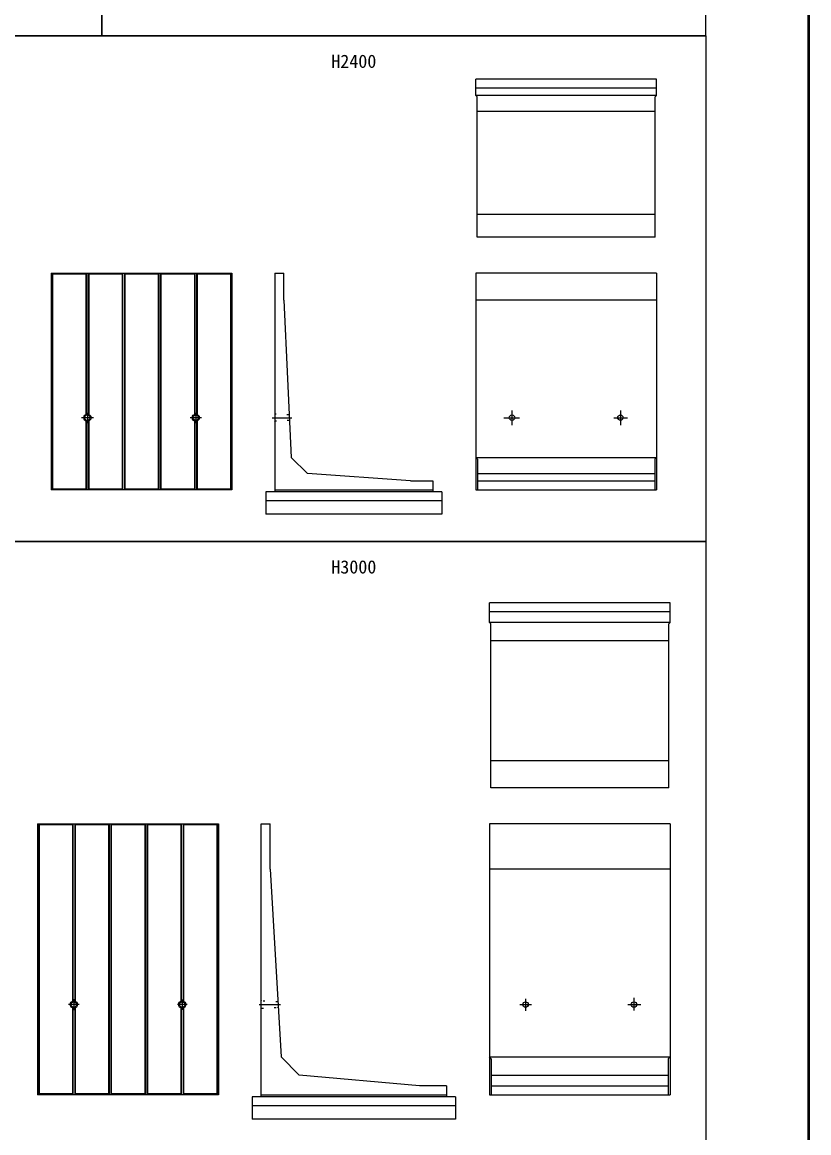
# Model space of a CAD drawing. Units: millimetres, scale not verified. Extents: x -67200 to 67200, y -23760 to 23760.
# Drawn here: x -10306 to -1600, y -1245 to 11055 of the extents above; entities that cross this region are included whole.
import ezdxf
from ezdxf.enums import TextEntityAlignment as Align

# ---------------------------------------------------------------- set-up
doc = ezdxf.new("R2010")
doc.units = ezdxf.units.MM
doc.header["$LTSCALE"] = 80
doc.linetypes.add('CHAIN1', pattern=[8, 5, -1, 1, -1])
doc.linetypes.add('DOTTED', pattern=[1.75, 0.25, -1.5])
for name, color, linetype, lineweight in [('0-0_CENTER', 7, 'CHAIN1', 25), ('0-4_HYO', 3, 'Continuous', 25), ('0-6_OUTLINE', 1, 'Continuous', 25), ('0-7_OUTLINE2', 4, 'DOTTED', 25), ('0-8_TXT', 7, 'Continuous', 25), ('0-9_WAKU', 3, 'Continuous', 25)]:
    doc.layers.add(name, color=color, linetype=linetype, lineweight=lineweight)
doc.styles.add('ＭＳ ゴシック', font='')
doc.styles.get('ＭＳ ゴシック').set_extended_font_data('MS Gothic')

msp = doc.modelspace()

# ---------------------------------------------------------------- linework, layer by layer
at = {"layer": '0-0_CENTER'}
for p, q in [((-9515.24, 6675.13), (-9648.06, 6675.13)), ((-9585.07, 6730.62), (-9585.07, 6613.78)), ((-8321.97, 6675.13), (-8448.59, 6675.13)), ((-8385.07, 6729.91), (-8385.07, 6615.3)), ((-7539.38, 6675.13), (-7323.28, 6675.13)), ((-4975.58, 6675.13), (-4803.58, 6675.13)), ((-4885.07, 6754.77), (-4885.07, 6590.79)), ((-3756.73, 6675.13), (-3607.3, 6675.13)), ((-3685.07, 6753.48), (-3685.07, 6590.85)), ((-3535.07, 248.02), (-3535.07, 110.97)), ((-9677.09, 175.13), (-9794.45, 175.13)), ((-9735.07, 234.04), (-9735.07, 113.26)), ((-8479.15, 175.13), (-8587.59, 175.13)), ((-8535.07, 230.69), (-8535.07, 115.33)), ((-7682.74, 175.13), (-7448.62, 175.13)), ((-4799.54, 175.13), (-4668.87, 175.13)), ((-4735.07, 238.7), (-4735.07, 104.43)), ((-3602.86, 175.13), (-3459.26, 175.13))]:
    msp.add_line(p, q, dxfattribs=at)
at = {"layer": '0-4_HYO'}
for points in [[(-16110.07, 10905.13), (-9425.07, 10905.13), (-9425.07, 15605.13), (-16110.07, 15605.13)], [(-9425.07, 10905.13), (-2740.07, 10905.13), (-2740.07, 15605.13), (-9425.07, 15605.13)], [(-10535.07, 5305.13), (-2735.07, 5305.13), (-2735.07, 10905.13), (-10535.07, 10905.13)], [(-10535.07, -1394.87), (-2735.07, -1394.87), (-2735.07, 5305.13), (-10535.07, 5305.13)]]:
    msp.add_lwpolyline(points, close=True, dxfattribs=at)
at = {"layer": '0-6_OUTLINE'}
for p, q in [((-3285.07, 10425.13), (-5285.07, 10425.13)), ((-3285.07, 10245.13), (-3285.07, 10425.13)), ((-3285.07, 10325.13), (-5285.07, 10325.13)), ((-3285.07, 10245.13), (-5285.07, 10245.13)), ((-3285.07, 10245.13), (-3300.07, 10230.13)), ((-3300.07, 8675.13), (-3300.07, 10230.13)), ((-3300.07, 10065.13), (-5270.07, 10065.13)), ((-3300.07, 8925.13), (-5270.07, 8925.13)), ((-3300.07, 8675.13), (-5270.07, 8675.13)), ((-9985.07, 8275.13), (-9985.07, 5875.13)), ((-9985.07, 8275.13), (-7985.07, 8275.13)), ((-9975.07, 8275.13), (-9975.07, 5875.13)), ((-9970.07, 8265.13), (-9975.07, 8275.13)), ((-9600.07, 8265.13), (-9595.07, 8275.13)), ((-9600.07, 8265.13), (-9600.07, 6712.21)), ((-9595.07, 8275.13), (-9595.07, 6713.86)), ((-9570.07, 8265.13), (-9570.07, 6712.21)), ((-9200.07, 8265.13), (-9195.07, 8275.13)), ((-9200.07, 8265.13), (-9200.07, 5885.13)), ((-9195.07, 8275.13), (-9195.07, 5875.13)), ((-9175.07, 8275.13), (-9175.07, 5875.13)), ((-9170.07, 8265.13), (-9175.07, 8275.13)), ((-8800.07, 8265.13), (-8795.07, 8275.13)), ((-8800.07, 8265.13), (-8800.07, 5885.13)), ((-8795.07, 8275.13), (-8795.07, 5875.13)), ((-8775.07, 8275.13), (-8775.07, 5875.13)), ((-8770.07, 8265.13), (-8775.07, 8275.13)), ((-8400.07, 8265.13), (-8395.07, 8275.13)), ((-8400.07, 8265.13), (-8400.07, 6712.21)), ((-8395.07, 8275.13), (-8395.07, 6713.86)), ((-8375.07, 8275.13), (-8375.07, 6713.86)), ((-8370.07, 8265.13), (-8375.07, 8275.13)), ((-8000.07, 8265.13), (-8000.07, 5885.13)), ((-7985.07, 8275.13), (-7985.07, 5875.13)), ((-7510.07, 8275.13), (-7410.07, 8275.13)), ((-7510.07, 8275.13), (-7510.07, 5855.13)), ((-7410.07, 7975.13), (-7410.07, 8275.13)), ((-5285.07, 8275.13), (-5285.07, 5875.13)), ((-3285.07, 8275.13), (-5285.07, 8275.13)), ((-3285.07, 8275.13), (-3285.07, 5875.13)), ((-7410.07, 7975.13), (-7330.07, 6235.13)), ((-3285.07, 7975.13), (-5285.07, 7975.13)), ((-9600.07, 6638.05), (-9600.07, 5885.13)), ((-9595.07, 6636.4), (-9595.07, 5875.13)), ((-9575.07, 6636.4), (-9575.07, 5875.13)), ((-9570.07, 6638.05), (-9570.07, 5885.13)), ((-8400.07, 6638.05), (-8400.07, 5885.13)), ((-8395.07, 6636.4), (-8395.07, 5875.13)), ((-8375.07, 6636.4), (-8375.07, 5875.13)), ((-8370.07, 6638.05), (-8370.07, 5885.13)), ((-5265.07, 6215.13), (-5285.07, 6235.13)), ((-5265.07, 6215.13), (-5265.07, 5875.13)), ((-3305.07, 6215.13), (-3305.07, 5875.13)), ((-5265.07, 6055.13), (-3305.07, 6055.13)), ((-6010.07, 5975.13), (-5760.07, 5975.13)), ((-5760.07, 5975.13), (-5760.07, 5855.13)), ((-5265.07, 5975.13), (-3305.07, 5975.13)), ((-7985.07, 5875.13), (-9985.07, 5875.13)), ((-9575.07, 5875.13), (-9570.07, 5885.13)), ((-9175.07, 5875.13), (-9170.07, 5885.13)), ((-8775.07, 5875.13), (-8770.07, 5885.13)), ((-7510.07, 5875.13), (-5760.07, 5875.13)), ((-5660.07, 5855.13), (-5660.07, 5605.13)), ((-5285.07, 5875.13), (-3285.07, 5875.13)), ((-5660.07, 5755.13), (-7610.07, 5755.13)), ((-5660.07, 5605.13), (-7610.07, 5605.13)), ((-3135.07, 4625.13), (-5135.07, 4625.13)), ((-3135.07, 4405.13), (-3135.07, 4625.13)), ((-3135.07, 4525.13), (-5135.07, 4525.13)), ((-3135.07, 4405.13), (-5135.07, 4405.13)), ((-3135.07, 4405.13), (-3150.07, 4390.13)), ((-3150.07, 2575.13), (-3150.07, 4390.13)), ((-3150.07, 4205.13), (-5120.07, 4205.13)), ((-3150.07, 2875.13), (-5120.07, 2875.13)), ((-3150.07, 2575.13), (-5120.07, 2575.13)), ((-10135.07, 2175.13), (-8135.07, 2175.13)), ((-10135.07, 2175.13), (-10135.07, -824.87)), ((-10125.07, 2175.13), (-10125.07, -824.87)), ((-10120.07, 2165.13), (-10125.07, 2175.13)), ((-9750.07, 2165.13), (-10120.07, 2165.13)), ((-10120.07, 2165.13), (-10120.07, -814.87)), ((-9750.07, 2165.13), (-9745.07, 2175.13)), ((-9750.07, 2165.13), (-9750.07, 212.21)), ((-9745.07, 2175.13), (-9745.07, 213.86)), ((-9720.07, 2165.13), (-9725.07, 2175.13)), ((-9725.07, 2175.13), (-9725.07, 213.86)), ((-9350.07, 2165.13), (-9720.07, 2165.13)), ((-9720.07, 2165.13), (-9720.07, 212.21)), ((-9350.07, 2165.13), (-9345.07, 2175.13)), ((-9350.07, 2165.13), (-9350.07, -814.87)), ((-9345.07, 2175.13), (-9345.07, -824.87)), ((-9325.07, 2175.13), (-9325.07, -824.87)), ((-9320.07, 2165.13), (-9325.07, 2175.13)), ((-8950.07, 2165.13), (-9320.07, 2165.13)), ((-9320.07, 2165.13), (-9320.07, -814.87)), ((-8950.07, 2165.13), (-8945.07, 2175.13)), ((-8950.07, 2165.13), (-8950.07, -814.87)), ((-8945.07, 2175.13), (-8945.07, -824.87)), ((-8925.07, 2175.13), (-8925.07, -824.87)), ((-8920.07, 2165.13), (-8925.07, 2175.13)), ((-8550.07, 2165.13), (-8920.07, 2165.13)), ((-8920.07, 2165.13), (-8920.07, -814.87)), ((-8550.07, 2165.13), (-8545.07, 2175.13)), ((-8550.07, 2165.13), (-8550.07, 212.21)), ((-8545.07, 2175.13), (-8545.07, 213.86)), ((-8520.07, 2165.13), (-8525.07, 2175.13)), ((-8525.07, 2175.13), (-8525.07, 213.86)), ((-8150.07, 2165.13), (-8520.07, 2165.13)), ((-8520.07, 2165.13), (-8520.07, 212.21)), ((-8150.07, 2165.13), (-8145.07, 2175.13)), ((-8150.07, 2165.13), (-8150.07, -814.87)), ((-8145.07, 2175.13), (-8145.07, -824.87)), ((-8135.07, 2175.13), (-8135.07, -824.87)), ((-7660.07, -844.87), (-7660.07, 2175.13)), ((-7660.07, 2175.13), (-7560.07, 2175.13)), ((-7560.07, 1675.13), (-7560.07, 2175.13)), ((-3135.07, 2175.13), (-3135.07, -824.87)), ((-7560.07, 1675.13), (-7440.07, -404.87)), ((-3135.07, 1675.13), (-5135.07, 1675.13)), ((-9750.07, 138.05), (-9750.07, -814.87)), ((-9745.07, 136.4), (-9745.07, -824.87)), ((-9725.07, 136.4), (-9725.07, -824.87)), ((-9720.07, 138.05), (-9720.07, -814.87)), ((-8550.07, 138.05), (-8550.07, -814.87)), ((-8545.07, 136.4), (-8545.07, -824.87)), ((-8525.07, 136.4), (-8525.07, -824.87)), ((-8520.07, 138.05), (-8520.07, -814.87)), ((-5135.07, -404.87), (-3135.07, -404.87)), ((-5115.07, -424.87), (-5135.07, -404.87)), ((-5115.07, -424.87), (-5115.07, -824.87)), ((-3135.07, -404.87), (-3155.07, -424.87)), ((-3155.07, -424.87), (-3155.07, -824.87)), ((-5115.07, -604.87), (-3155.07, -604.87)), ((-5610.07, -724.87), (-5910.07, -724.87)), ((-5610.07, -724.87), (-5610.07, -844.87)), ((-5115.07, -724.87), (-3155.07, -724.87)), ((-8135.07, -824.87), (-10135.07, -824.87)), ((-9725.07, -824.87), (-9720.07, -814.87)), ((-9325.07, -824.87), (-9320.07, -814.87)), ((-8925.07, -824.87), (-8920.07, -814.87)), ((-8520.07, -814.87), (-8525.07, -824.87)), ((-8150.07, -814.87), (-8520.07, -814.87)), ((-8145.07, -824.87), (-8150.07, -814.87)), ((-7660.07, -824.87), (-5610.07, -824.87)), ((-5510.07, -844.87), (-5510.07, -1094.87)), ((-5510.07, -944.87), (-7760.07, -944.87)), ((-5510.07, -1094.87), (-7760.07, -1094.87))]:
    msp.add_line(p, q, dxfattribs=at)
for points in [[(-5270.07, 8675.13), (-5270.07, 10230.13), (-5285.07, 10245.13), (-5285.07, 10425.13)], [(-9600.07, 8265.13), (-9970.07, 8265.13), (-9970.07, 5885.13)], [(-9200.07, 8265.13), (-9570.07, 8265.13), (-9575.07, 8275.13), (-9575.07, 6713.86)], [(-8800.07, 8265.13), (-9170.07, 8265.13), (-9170.07, 5885.13)], [(-8400.07, 8265.13), (-8770.07, 8265.13), (-8770.07, 5885.13)], [(-8000.07, 8265.13), (-8370.07, 8265.13), (-8370.07, 6712.21)], [(-8000.07, 8265.13), (-7995.07, 8275.13), (-7995.07, 5875.13)], [(-6010.07, 5975.13), (-7150.07, 6055.13), (-7330.07, 6235.13)], [(-5285.07, 6235.13), (-3285.07, 6235.13), (-3305.07, 6215.13)], [(-9595.07, 5875.13), (-9600.07, 5885.13), (-9970.07, 5885.13), (-9975.07, 5875.13)], [(-9195.07, 5875.13), (-9200.07, 5885.13), (-9570.07, 5885.13)], [(-8795.07, 5875.13), (-8800.07, 5885.13), (-9170.07, 5885.13)], [(-8395.07, 5875.13), (-8400.07, 5885.13), (-8770.07, 5885.13)], [(-7995.07, 5875.13), (-8000.07, 5885.13), (-8370.07, 5885.13), (-8375.07, 5875.13)], [(-5660.07, 5855.13), (-7610.07, 5855.13), (-7610.07, 5605.13)], [(-5120.07, 2575.13), (-5120.07, 4390.13), (-5135.07, 4405.13), (-5135.07, 4625.13)], [(-3135.07, 2175.13), (-5135.07, 2175.13), (-5135.07, -824.87), (-3135.07, -824.87)], [(-5910.07, -724.87), (-7240.07, -604.87), (-7440.07, -404.87)], [(-9745.07, -824.87), (-9750.07, -814.87), (-10120.07, -814.87), (-10125.07, -824.87)], [(-9345.07, -824.87), (-9350.07, -814.87), (-9720.07, -814.87)], [(-8945.07, -824.87), (-8950.07, -814.87), (-9320.07, -814.87)], [(-8545.07, -824.87), (-8550.07, -814.87), (-8920.07, -814.87)], [(-5510.07, -844.87), (-7760.07, -844.87), (-7760.07, -1094.87)]]:
    msp.add_lwpolyline(points, dxfattribs=at)
for centre, radius in [((-9585.07, 6675.13), 40), ((-9585.07, 6675.13), 30), ((-8385.07, 6675.13), 40), ((-8385.07, 6675.13), 30), ((-4885.07, 6675.13), 30), ((-3685.07, 6675.13), 30), ((-9735.07, 175.13), 40), ((-9735.07, 175.13), 30), ((-8535.07, 175.13), 40), ((-8535.07, 175.13), 30), ((-4735.07, 175.13), 30), ((-3535.07, 175.13), 30)]:
    msp.add_circle(centre, radius, dxfattribs=at)
at = {"layer": '0-7_OUTLINE2'}
for p, q in [((-7505.57, 6715.13), (-7510.07, 6719.63)), ((-7510.07, 6630.63), (-7505.57, 6635.13)), ((-7655.57, 215.13), (-7660.07, 219.63)), ((-7660.07, 130.63), (-7655.57, 135.13)), ((-7479.77, 205.13), (-7655.57, 215.13)), ((-7655.57, 135.13), (-7476.31, 145.13)), ((-7475.52, 209.63), (-7479.77, 205.13)), ((-7471.54, 140.63), (-7476.31, 145.13))]:
    msp.add_line(p, q, dxfattribs=at)
for points in [[(-7351.89, 6709.63), (-7356.19, 6705.13), (-7505.57, 6715.13)], [(-7348.72, 6640.63), (-7353.43, 6645.13), (-7505.57, 6635.13)]]:
    msp.add_lwpolyline(points, dxfattribs=at)
at = {"layer": '0-9_WAKU', "lineweight": 50}
msp.add_lwpolyline([(-65600, -22160), (-1600, -22160), (-1600, 22160), (-65600, 22160)], close=True, dxfattribs=at)

# ---------------------------------------------------------------- texts
at = {"layer": '0-8_TXT', "style": 'ＭＳ ゴシック'}
for s, p in [('H2400', (-6885.07, 10505.13)), ('H3000', (-6885.07, 4905.13))]:
    msp.add_text(s, height=146.6, dxfattribs=at).set_placement(p, align=Align.BOTTOM_LEFT)

doc.saveas('drawing.dxf')
